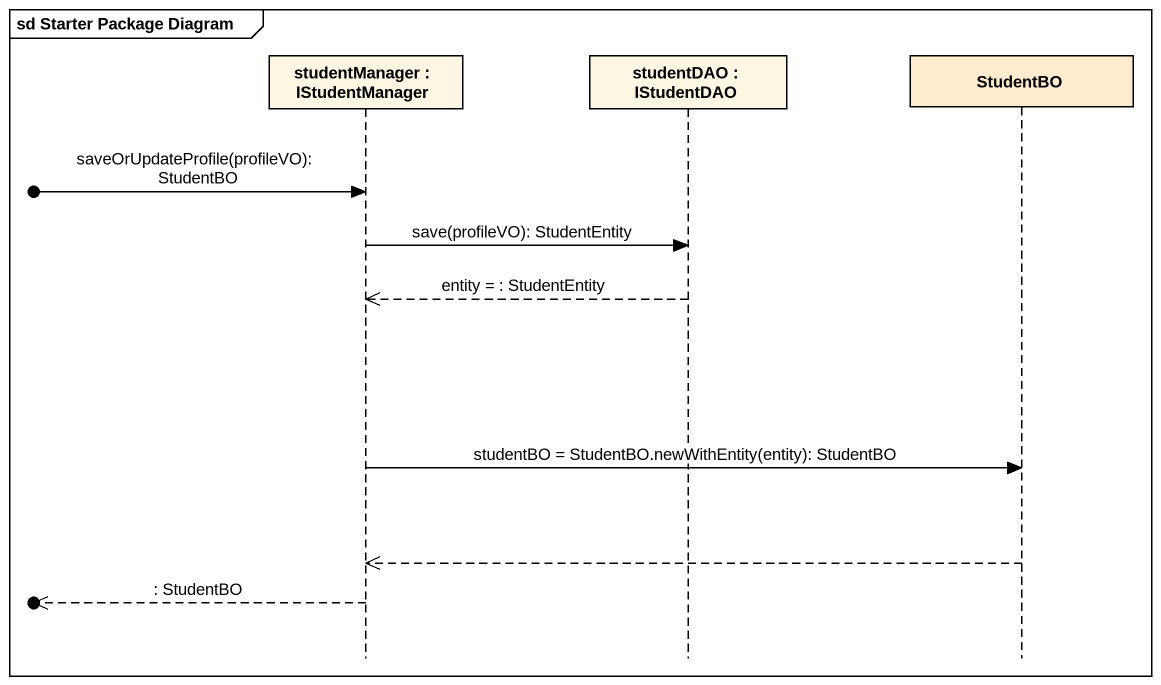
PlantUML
@startuml
mainframe sd Starter Package Diagram
hide footbox
participant "studentManager : IStudentManager" as studentManager
participant "studentDAO : IStudentDAO" as studentDAO_IStudentDAO
participant StudentBO #FFEBCD

[o-> studentManager : saveOrUpdateProfile(profileVO): StudentBO
studentManager -> studentDAO_IStudentDAO : save(profileVO): StudentEntity
studentDAO_IStudentDAO -->> studentManager : entity = : StudentEntity
studentManager -> StudentBO : studentBO = StudentBO.newWithEntity(entity): StudentBO
StudentBO -->> studentManager
[o<<-- studentManager : : StudentBO
@enduml
